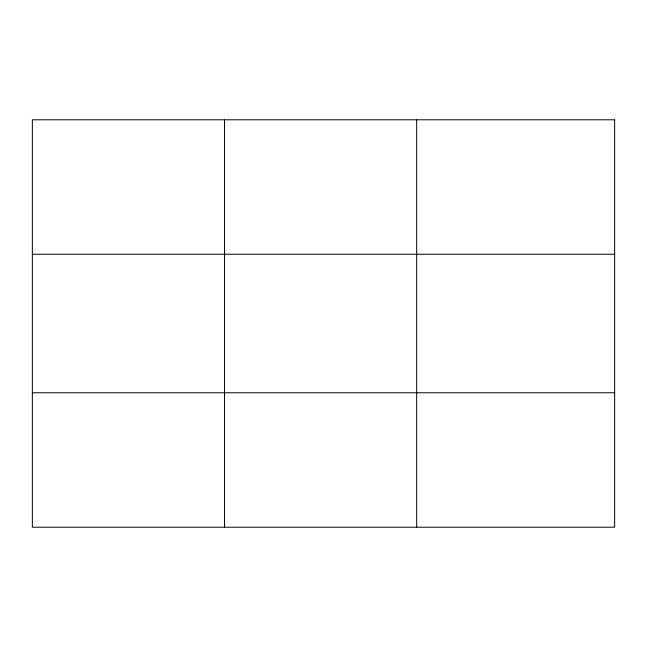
<?xml version="1.0" encoding="UTF-8"?>
<svg xmlns="http://www.w3.org/2000/svg" width="647" height="647" viewBox="0 0 647 647"><rect width="100%" height="100%" fill="white"/><g stroke="black" fill="none" stroke-linecap="round" stroke-linejoin="round"><path stroke-width="0.97" d="M224.509 527.208L224.509 119.792M416.668 527.208L416.668 119.792M32.35 254.239L614.65 254.239M32.35 392.761L614.65 392.761M614.65 119.792L614.65 527.208L32.35 527.208L32.35 119.792L614.65 119.792"/></g></svg>
